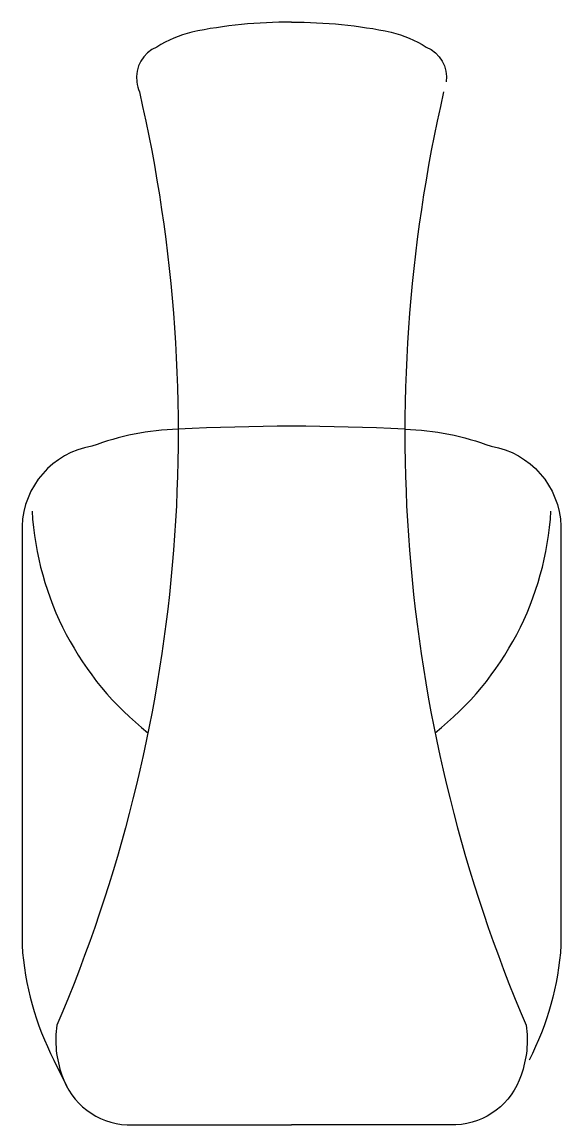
# Model space of a CAD drawing. Extents: x -831.999 to -831.945, y 502.071 to 502.182.
import ezdxf

# ---------------------------------------------------------------- set-up
doc = ezdxf.new("R2010")
doc.units = 0
doc.header["$LTSCALE"] = 50
doc.header["$MEASUREMENT"] = 0
doc.linetypes.add('HIDDEN', pattern=[0.375, 0.25, -0.125])
doc.layers.add('A-PECAS', color=2, linetype='CONTINUOUS')

msp = doc.modelspace()

# ---------------------------------------------------------------- linework, layer by layer
at = {"layer": 'A-PECAS'}
for points in [[(-831.9716419756651, 502.181652874841, 0.04987562112089013), (-831.9816419756651, 502.180652874841, 0.07429104574392997), (-831.985141975665, 502.179152874841, 0.3419900480825149), (-831.987141975665, 502.175652874841)], [(-831.9716419756651, 502.181652874841, -0.04987562112089013), (-831.9616419756651, 502.180652874841, -0.07429104574392997), (-831.9581419756651, 502.179152874841, -0.3419900480825149), (-831.956141975665, 502.175652874841)], [(-831.986889679381, 502.174650541432, -0.1588880991476145), (-831.9951419756651, 502.0811528748411, 0.1281995995694331), (-831.994641975665, 502.076152874841, 0.313359884149659), (-831.9881128921453, 502.071152874841), (-831.9716419756651, 502.071152874841)], [(-831.9563942719492, 502.174650541432, 0.1588880991476145), (-831.9481419756651, 502.0811528748411, -0.1281995995694331), (-831.948641975665, 502.076152874841, -0.313359884149659), (-831.9551710591847, 502.071152874841), (-831.9716419756651, 502.071152874841)], [(-831.9830019294587, 502.1408487773854, 0.08279854076423167), (-831.9916419756651, 502.139152874841, 0.3567150381416155), (-831.998641975665, 502.131152874841), (-831.998641975665, 502.129152874841), (-831.998641975665, 502.089152874841, 0.1010709633150233), (-831.9954547970829, 502.0776408874942, 0.1154410291727471)], [(-831.9602820218713, 502.1408487773854, -0.08279854076423167), (-831.951641975665, 502.139152874841, -0.3567150381416155), (-831.944641975665, 502.131152874841), (-831.944641975665, 502.129152874841), (-831.944641975665, 502.089152874841, -0.1010709633150233), (-831.9478291542472, 502.0776408874942, -0.1154410291727471)]]:
    msp.add_lwpolyline(points, format="xyb", dxfattribs=at)
msp.add_lwpolyline([(-831.9954547970829, 502.0776408874942), (-831.9941628487837, 502.0750074753598)], dxfattribs=at)
msp.add_arc((-831.9831164734276, 502.1761332104389), 0.004054058528253376, 186.8045400904755, 201.4521837376834, dxfattribs=at)
at = {"layer": 'A-PECAS', "color": 1, "linetype": 'HIDDEN'}
msp.add_arc((-831.9716419756651, 501.9288179423058), 0.2123349325352225, 86.93320219037668, 93.06679780962335, dxfattribs=at)
at = {"layer": 'A-PECAS', "color": 1}
for centre, start, end in [((-831.967147294814, 502.1344667046283), 183.4039540619843, 231.8317690438074), ((-831.9761366565161, 502.1344667046283), 308.1682309561926, 356.5960459380158)]:
    msp.add_arc(centre, 0.03054857670506593, start, end, dxfattribs=at)

doc.saveas('drawing.dxf')
